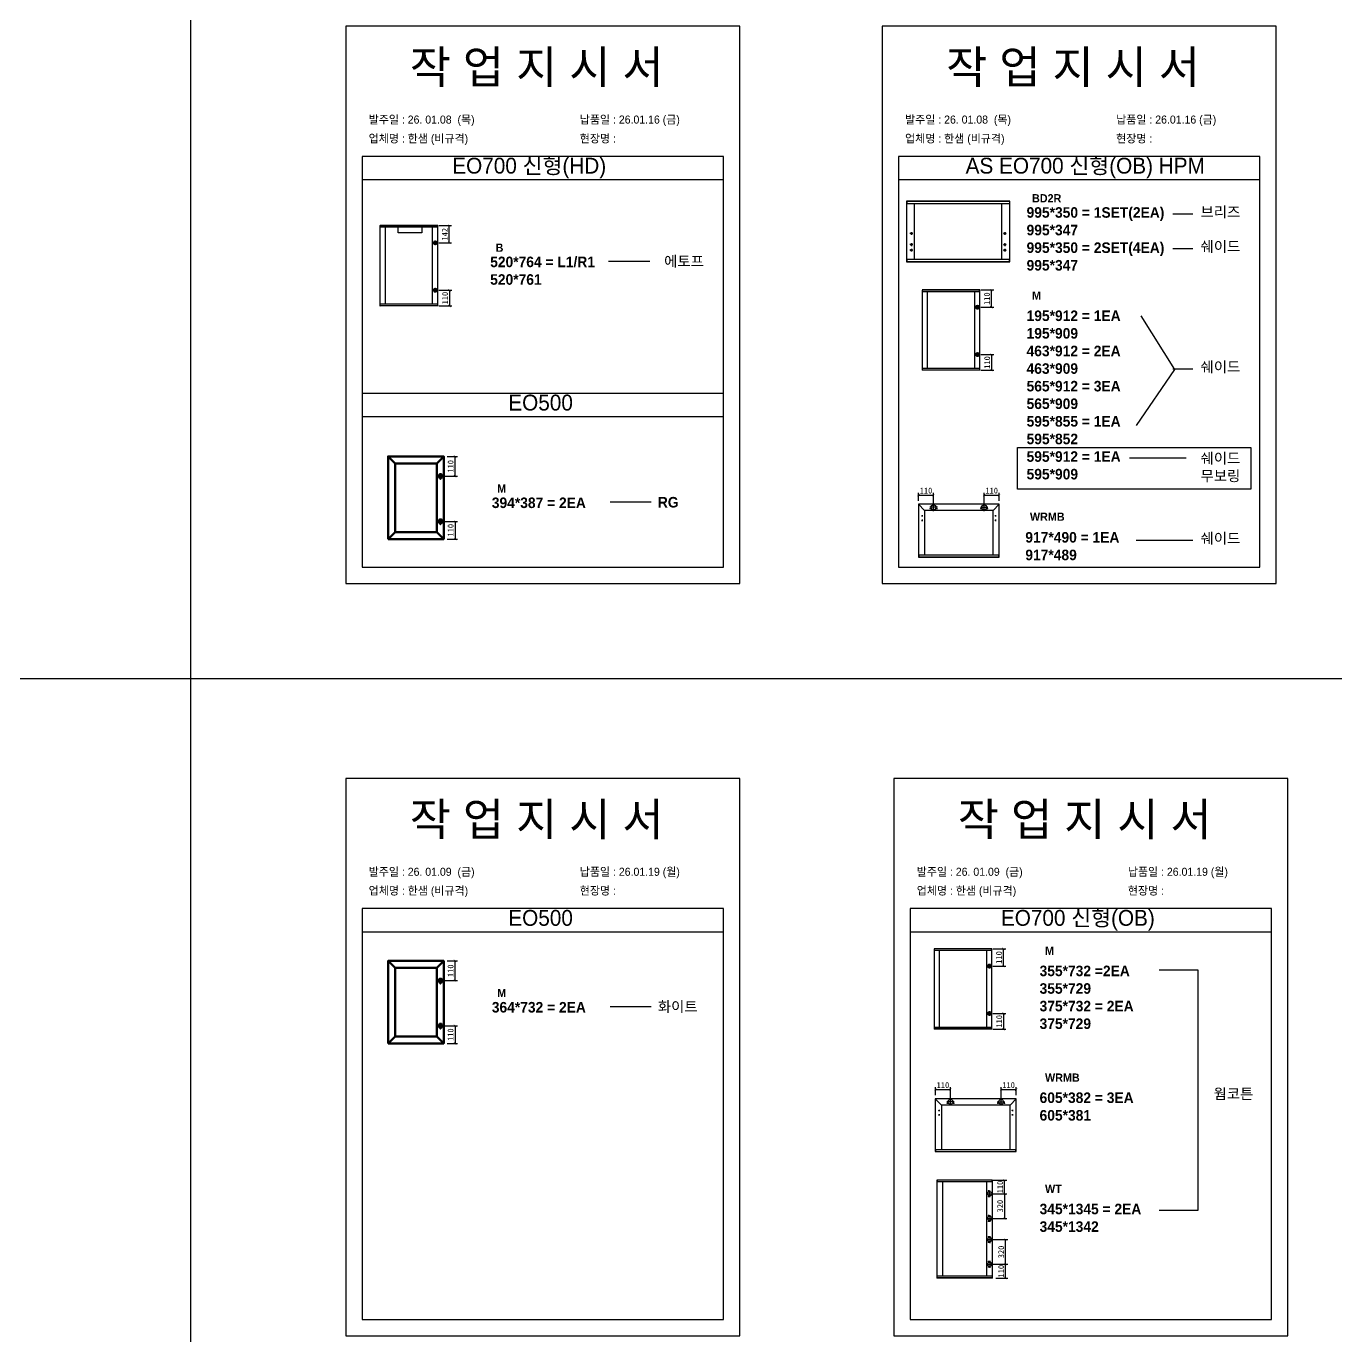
# Model space of a CAD drawing. Header units: millimetres. Extents: x -44117 to 256353, y -2095463 to 65325.
# Drawn here: x 109599 to 115182, y -620451 to -614869 of the extents above; entities that cross this region are included whole.
import ezdxf

# ---------------------------------------------------------------- set-up
doc = ezdxf.new("R2010")
doc.units = ezdxf.units.MM
doc.header["$LTSCALE"] = 10
doc.layers.add('Layer1', color=7, linetype='Continuous', lineweight=70)
doc.styles.add('MtX_Gulim', font='')
doc.styles.get('MtX_Gulim').set_extended_font_data('Gulim', bold=True)
doc.dimstyles.new('ISO-25', dxfattribs={"dimtxt": 2.5, "dimasz": 2.5, "dimexe": 1, "dimexo": 1, "dimtad": 1, "dimtxsty": 'Standard', "dimblk": 'ARCHTICK', "dimcen": 2.5, "dimadec": 0, "dimazin": 0, "dimtfac": 1, "dimtmove": 0, "dimatfit": 3, "dimfxl": 0, "dimarcsym": 0})

# ---------------------------------------------------------------- blocks, each defined once
blk = doc.blocks.new('_ArchTick')
at = {"color": 0, "linetype": 'ByBlock', "const_width": 0.15}
blk.add_lwpolyline([(-0.5, -0.5), (0.5, 0.5)], dxfattribs=at)
blk = doc.blocks.new('*D4393')
at = {"color": 0, "lineweight": -2}
for p, q in [((111357.8, -615718.8), (111412.4, -615718.8)), ((111402.4, -615792.4), (111402.4, -615718.8)), ((111357.8, -615792.4), (111412.4, -615792.4))]:
    blk.add_line(p, q, dxfattribs=at)
at = {"layer": 'Defpoints', "color": 0}
for p in [(111342.8, -615718.8), (111402.4, -615718.8), (111342.8, -615792.4)]:
    blk.add_point(p, dxfattribs=at)
at = {"color": 0, "lineweight": -2, "xscale": 10, "yscale": 10, "zscale": 10}
for p, rotation in [((111402.4, -615718.8), 90), ((111402.4, -615792.4), 270)]:
    blk.add_blockref('_ArchTick', p, dxfattribs=dict(at, rotation=rotation))
at = {"color": 0, "insert": (111383.6, -615755.6), "char_height": 25, "attachment_point": 5, "rotation": 90}
blk.add_mtext('142', dxfattribs=at)
blk = doc.blocks.new('*D4394')
at = {"color": 0, "lineweight": -2}
for p, q in [((111357.8, -615994.3), (111413.3, -615994.3)), ((111403.3, -615994.3), (111403.3, -616061.1)), ((111357.8, -616061.1), (111413.3, -616061.1))]:
    blk.add_line(p, q, dxfattribs=at)
at = {"layer": 'Defpoints', "color": 0}
for p in [(111342.8, -615994.3), (111342.8, -616061.1), (111403.3, -616061.1)]:
    blk.add_point(p, dxfattribs=at)
at = {"color": 0, "lineweight": -2, "xscale": 10, "yscale": 10, "zscale": 10}
for p, rotation in [((111403.3, -615994.3), 90), ((111403.3, -616061.1), 270)]:
    blk.add_blockref('_ArchTick', p, dxfattribs=dict(at, rotation=rotation))
at = {"color": 0, "insert": (111384.6, -616027.7), "char_height": 25, "attachment_point": 5, "rotation": 90}
blk.add_mtext('110', dxfattribs=at)
blk = doc.blocks.new('*D4395')
at = {"color": 0, "lineweight": -2}
for p, q in [((111394.1, -616702.7), (111436.9, -616702.7)), ((111426.9, -616786.9), (111426.9, -616702.7)), ((111380.1, -616786.9), (111436.9, -616786.9))]:
    blk.add_line(p, q, dxfattribs=at)
at = {"layer": 'Defpoints', "color": 0}
for p in [(111379.1, -616702.7), (111426.9, -616702.7), (111365.1, -616786.9)]:
    blk.add_point(p, dxfattribs=at)
at = {"color": 0, "lineweight": -2, "xscale": 10, "yscale": 10, "zscale": 10}
for p, rotation in [((111426.9, -616702.7), 90), ((111426.9, -616786.9), 270)]:
    blk.add_blockref('_ArchTick', p, dxfattribs=dict(at, rotation=rotation))
at = {"color": 0, "insert": (111408.1, -616744.8), "char_height": 25, "attachment_point": 5, "rotation": 90}
blk.add_mtext('110', dxfattribs=at)
blk = doc.blocks.new('*D4396')
at = {"color": 0, "lineweight": -2}
for p, q in [((111380.1, -616979.4), (111436.9, -616979.4)), ((111426.9, -616979.4), (111426.9, -617054.7)), ((111394.1, -617054.7), (111436.9, -617054.7))]:
    blk.add_line(p, q, dxfattribs=at)
at = {"layer": 'Defpoints', "color": 0}
for p in [(111365.1, -616979.4), (111379.1, -617054.7), (111426.9, -617054.7)]:
    blk.add_point(p, dxfattribs=at)
at = {"color": 0, "lineweight": -2, "xscale": 10, "yscale": 10, "zscale": 10}
for p, rotation in [((111426.9, -616979.4), 90), ((111426.9, -617054.7), 270)]:
    blk.add_blockref('_ArchTick', p, dxfattribs=dict(at, rotation=rotation))
at = {"color": 0, "insert": (111408.1, -617017.1), "char_height": 25, "attachment_point": 5, "rotation": 90}
blk.add_mtext('110', dxfattribs=at)
blk = doc.blocks.new('*D4397')
at = {"color": 0, "lineweight": -2}
for p, q in [((113668.9, -615993.2), (113723.5, -615993.2)), ((113713.5, -616066.9), (113713.5, -615993.2)), ((113668.9, -616066.9), (113723.5, -616066.9))]:
    blk.add_line(p, q, dxfattribs=at)
at = {"layer": 'Defpoints', "color": 0}
for p in [(113653.9, -615993.2), (113713.5, -615993.2), (113653.9, -616066.9)]:
    blk.add_point(p, dxfattribs=at)
at = {"color": 0, "lineweight": -2, "xscale": 10, "yscale": 10, "zscale": 10}
for p, rotation in [((113713.5, -615993.2), 90), ((113713.5, -616066.9), 270)]:
    blk.add_blockref('_ArchTick', p, dxfattribs=dict(at, rotation=rotation))
at = {"color": 0, "insert": (113694.8, -616030.1), "char_height": 25, "attachment_point": 5, "rotation": 90}
blk.add_mtext('110', dxfattribs=at)
blk = doc.blocks.new('*D4398')
at = {"color": 0, "lineweight": -2}
for p, q in [((113668.9, -616268.7), (113724.5, -616268.7)), ((113714.5, -616268.7), (113714.5, -616335.6)), ((113668.9, -616335.6), (113724.5, -616335.6))]:
    blk.add_line(p, q, dxfattribs=at)
at = {"layer": 'Defpoints', "color": 0}
for p in [(113653.9, -616268.7), (113653.9, -616335.6), (113714.5, -616335.6)]:
    blk.add_point(p, dxfattribs=at)
at = {"color": 0, "lineweight": -2, "xscale": 10, "yscale": 10, "zscale": 10}
for p, rotation in [((113714.5, -616268.7), 90), ((113714.5, -616335.6), 270)]:
    blk.add_blockref('_ArchTick', p, dxfattribs=dict(at, rotation=rotation))
at = {"color": 0, "insert": (113695.7, -616302.2), "char_height": 25, "attachment_point": 5, "rotation": 90}
blk.add_mtext('110', dxfattribs=at)
blk = doc.blocks.new('*D4399')
at = {"color": 0, "lineweight": -2}
for p, q in [((113402.5, -616891.8), (113402.5, -616857.2)), ((113402.5, -616867.2), (113467.1, -616867.2)), ((113467.1, -616904.5), (113467.1, -616857.2))]:
    blk.add_line(p, q, dxfattribs=at)
at = {"layer": 'Defpoints', "color": 0}
for p in [(113467.1, -616867.2), (113402.5, -616906.8), (113467.1, -616919.5)]:
    blk.add_point(p, dxfattribs=at)
at = {"color": 0, "lineweight": -2, "xscale": 10, "yscale": 10, "zscale": 10, "rotation": 180}
blk.add_blockref('_ArchTick', (113402.5, -616867.2), dxfattribs=at)
at = {"color": 0, "lineweight": -2, "xscale": 10, "yscale": 10, "zscale": 10}
blk.add_blockref('_ArchTick', (113467.1, -616867.2), dxfattribs=at)
at = {"color": 0, "insert": (113434.8, -616848.4), "char_height": 25, "attachment_point": 5}
blk.add_mtext('110', dxfattribs=at)
blk = doc.blocks.new('*D4400')
at = {"color": 0, "lineweight": -2}
for p, q in [((113682.6, -616904.5), (113682.6, -616857.2)), ((113682.6, -616867.2), (113747.1, -616867.2)), ((113747.1, -616891.8), (113747.1, -616857.2))]:
    blk.add_line(p, q, dxfattribs=at)
at = {"layer": 'Defpoints', "color": 0}
for p in [(113747.1, -616867.2), (113682.6, -616919.5), (113747.1, -616906.8)]:
    blk.add_point(p, dxfattribs=at)
at = {"color": 0, "lineweight": -2, "xscale": 10, "yscale": 10, "zscale": 10, "rotation": 180}
blk.add_blockref('_ArchTick', (113682.6, -616867.2), dxfattribs=at)
at = {"color": 0, "lineweight": -2, "xscale": 10, "yscale": 10, "zscale": 10}
blk.add_blockref('_ArchTick', (113747.1, -616867.2), dxfattribs=at)
at = {"color": 0, "insert": (113714.9, -616848.4), "char_height": 25, "attachment_point": 5}
blk.add_mtext('110', dxfattribs=at)
blk = doc.blocks.new('*D4403')
at = {"color": 0, "lineweight": -2}
for p, q in [((111394.1, -618853), (111436.9, -618853)), ((111426.9, -618937.1), (111426.9, -618853)), ((111380.1, -618937.1), (111436.9, -618937.1))]:
    blk.add_line(p, q, dxfattribs=at)
at = {"layer": 'Defpoints', "color": 0}
for p in [(111379.1, -618853), (111426.9, -618853), (111365.1, -618937.1)]:
    blk.add_point(p, dxfattribs=at)
at = {"color": 0, "lineweight": -2, "xscale": 10, "yscale": 10, "zscale": 10}
for p, rotation in [((111426.9, -618853), 90), ((111426.9, -618937.1), 270)]:
    blk.add_blockref('_ArchTick', p, dxfattribs=dict(at, rotation=rotation))
at = {"color": 0, "insert": (111408.1, -618895.1), "char_height": 25, "attachment_point": 5, "rotation": 90}
blk.add_mtext('110', dxfattribs=at)
blk = doc.blocks.new('*D4404')
at = {"color": 0, "lineweight": -2}
for p, q in [((111380.1, -619129.7), (111436.9, -619129.7)), ((111426.9, -619129.7), (111426.9, -619205)), ((111394.1, -619205), (111436.9, -619205))]:
    blk.add_line(p, q, dxfattribs=at)
at = {"layer": 'Defpoints', "color": 0}
for p in [(111365.1, -619129.7), (111379.1, -619205), (111426.9, -619205)]:
    blk.add_point(p, dxfattribs=at)
at = {"color": 0, "lineweight": -2, "xscale": 10, "yscale": 10, "zscale": 10}
for p, rotation in [((111426.9, -619129.7), 90), ((111426.9, -619205), 270)]:
    blk.add_blockref('_ArchTick', p, dxfattribs=dict(at, rotation=rotation))
at = {"color": 0, "insert": (111408.1, -619167.4), "char_height": 25, "attachment_point": 5, "rotation": 90}
blk.add_mtext('110', dxfattribs=at)
blk = doc.blocks.new('*D4405')
at = {"color": 0, "lineweight": -2}
for p, q in [((113720.1, -618801.6), (113774.7, -618801.6)), ((113764.7, -618875.2), (113764.7, -618801.6)), ((113720.1, -618875.2), (113774.7, -618875.2))]:
    blk.add_line(p, q, dxfattribs=at)
at = {"layer": 'Defpoints', "color": 0}
for p in [(113705.1, -618801.6), (113764.7, -618801.6), (113705.1, -618875.2)]:
    blk.add_point(p, dxfattribs=at)
at = {"color": 0, "lineweight": -2, "xscale": 10, "yscale": 10, "zscale": 10}
for p, rotation in [((113764.7, -618801.6), 90), ((113764.7, -618875.2), 270)]:
    blk.add_blockref('_ArchTick', p, dxfattribs=dict(at, rotation=rotation))
at = {"color": 0, "insert": (113746, -618838.4), "char_height": 25, "attachment_point": 5, "rotation": 90}
blk.add_mtext('110', dxfattribs=at)
blk = doc.blocks.new('*D4406')
at = {"color": 0, "lineweight": -2}
for p, q in [((113720.1, -619077.1), (113775.7, -619077.1)), ((113765.7, -619077.1), (113765.7, -619143.9)), ((113720.1, -619143.9), (113775.7, -619143.9))]:
    blk.add_line(p, q, dxfattribs=at)
at = {"layer": 'Defpoints', "color": 0}
for p in [(113705.1, -619077.1), (113705.1, -619143.9), (113765.7, -619143.9)]:
    blk.add_point(p, dxfattribs=at)
at = {"color": 0, "lineweight": -2, "xscale": 10, "yscale": 10, "zscale": 10}
for p, rotation in [((113765.7, -619077.1), 90), ((113765.7, -619143.9), 270)]:
    blk.add_blockref('_ArchTick', p, dxfattribs=dict(at, rotation=rotation))
at = {"color": 0, "insert": (113746.9, -619110.5), "char_height": 25, "attachment_point": 5, "rotation": 90}
blk.add_mtext('110', dxfattribs=at)
blk = doc.blocks.new('*D4407')
at = {"color": 0, "lineweight": -2}
for p, q in [((113474.8, -619426), (113474.8, -619391.5)), ((113474.8, -619401.5), (113539.3, -619401.5)), ((113539.3, -619438.8), (113539.3, -619391.5))]:
    blk.add_line(p, q, dxfattribs=at)
at = {"layer": 'Defpoints', "color": 0}
for p in [(113474.8, -619441), (113539.3, -619401.5), (113539.3, -619453.8)]:
    blk.add_point(p, dxfattribs=at)
at = {"color": 0, "lineweight": -2, "xscale": 10, "yscale": 10, "zscale": 10, "rotation": 180}
blk.add_blockref('_ArchTick', (113474.8, -619401.5), dxfattribs=at)
at = {"color": 0, "lineweight": -2, "xscale": 10, "yscale": 10, "zscale": 10}
blk.add_blockref('_ArchTick', (113539.3, -619401.5), dxfattribs=at)
at = {"color": 0, "insert": (113507, -619382.7), "char_height": 25, "attachment_point": 5}
blk.add_mtext('110', dxfattribs=at)
blk = doc.blocks.new('*D4408')
at = {"color": 0, "lineweight": -2}
for p, q in [((113754.8, -619438.8), (113754.8, -619391.5)), ((113754.8, -619401.5), (113819.3, -619401.5)), ((113819.3, -619426), (113819.3, -619391.5))]:
    blk.add_line(p, q, dxfattribs=at)
at = {"layer": 'Defpoints', "color": 0}
for p in [(113819.3, -619401.5), (113819.3, -619441), (113754.8, -619453.8)]:
    blk.add_point(p, dxfattribs=at)
at = {"color": 0, "lineweight": -2, "xscale": 10, "yscale": 10, "zscale": 10, "rotation": 180}
blk.add_blockref('_ArchTick', (113754.8, -619401.5), dxfattribs=at)
at = {"color": 0, "lineweight": -2, "xscale": 10, "yscale": 10, "zscale": 10}
blk.add_blockref('_ArchTick', (113819.3, -619401.5), dxfattribs=at)
at = {"color": 0, "insert": (113787.1, -619382.7), "char_height": 25, "attachment_point": 5}
blk.add_mtext('110', dxfattribs=at)
blk = doc.blocks.new('*D4409')
at = {"color": 0, "lineweight": -2}
for p, q in [((113721.6, -619787.8), (113779.5, -619787.8)), ((113769.5, -619845.7), (113769.5, -619787.8)), ((113721.6, -619845.7), (113779.5, -619845.7))]:
    blk.add_line(p, q, dxfattribs=at)
at = {"layer": 'Defpoints', "color": 0}
for p in [(113706.6, -619787.8), (113769.5, -619787.8), (113706.6, -619845.7)]:
    blk.add_point(p, dxfattribs=at)
at = {"color": 0, "lineweight": -2, "xscale": 10, "yscale": 10, "zscale": 10}
for p, rotation in [((113769.5, -619787.8), 90), ((113769.5, -619845.7), 270)]:
    blk.add_blockref('_ArchTick', p, dxfattribs=dict(at, rotation=rotation))
at = {"color": 0, "insert": (113750.8, -619816.7), "char_height": 25, "attachment_point": 5, "rotation": 90}
blk.add_mtext('110', dxfattribs=at)
blk = doc.blocks.new('*D4410')
at = {"color": 0, "lineweight": -2}
for p, q in [((113721.6, -620146.2), (113784.1, -620146.2)), ((113774.1, -620204.7), (113774.1, -620146.2)), ((113733.2, -620204.7), (113784.1, -620204.7))]:
    blk.add_line(p, q, dxfattribs=at)
at = {"layer": 'Defpoints', "color": 0}
for p in [(113706.6, -620146.2), (113774.1, -620146.2), (113718.2, -620204.7)]:
    blk.add_point(p, dxfattribs=at)
at = {"color": 0, "lineweight": -2, "xscale": 10, "yscale": 10, "zscale": 10}
for p, rotation in [((113774.1, -620146.2), 90), ((113774.1, -620204.7), 270)]:
    blk.add_blockref('_ArchTick', p, dxfattribs=dict(at, rotation=rotation))
at = {"color": 0, "insert": (113755.3, -620175.5), "char_height": 25, "attachment_point": 5, "rotation": 90}
blk.add_mtext('110', dxfattribs=at)
blk = doc.blocks.new('*D4411')
at = {"color": 0, "lineweight": -2}
for p, q in [((113721.6, -620041.1), (113784.1, -620041.1)), ((113774.1, -620146.2), (113774.1, -620041.1)), ((113721.6, -620146.2), (113784.1, -620146.2))]:
    blk.add_line(p, q, dxfattribs=at)
at = {"layer": 'Defpoints', "color": 0}
for p in [(113706.6, -620041.1), (113774.1, -620041.1), (113706.6, -620146.2)]:
    blk.add_point(p, dxfattribs=at)
at = {"color": 0, "lineweight": -2, "xscale": 10, "yscale": 10, "zscale": 10}
for p, rotation in [((113774.1, -620041.1), 90), ((113774.1, -620146.2), 270)]:
    blk.add_blockref('_ArchTick', p, dxfattribs=dict(at, rotation=rotation))
at = {"color": 0, "insert": (113755.3, -620093.6), "char_height": 25, "attachment_point": 5, "rotation": 90}
blk.add_mtext('320', dxfattribs=at)
blk = doc.blocks.new('*D4412')
at = {"color": 0, "lineweight": -2}
for p, q in [((113721.6, -619845.7), (113779.5, -619845.7)), ((113769.5, -619845.7), (113769.5, -619950.8)), ((113721.6, -619950.8), (113779.5, -619950.8))]:
    blk.add_line(p, q, dxfattribs=at)
at = {"layer": 'Defpoints', "color": 0}
for p in [(113706.6, -619845.7), (113706.6, -619950.8), (113769.5, -619950.8)]:
    blk.add_point(p, dxfattribs=at)
at = {"color": 0, "lineweight": -2, "xscale": 10, "yscale": 10, "zscale": 10}
for p, rotation in [((113769.5, -619845.7), 90), ((113769.5, -619950.8), 270)]:
    blk.add_blockref('_ArchTick', p, dxfattribs=dict(at, rotation=rotation))
at = {"color": 0, "insert": (113750.8, -619898.3), "char_height": 25, "attachment_point": 5, "rotation": 90}
blk.add_mtext('320', dxfattribs=at)

msp = doc.modelspace()

# ---------------------------------------------------------------- linework, layer by layer
for p, q in [((112571.27536, -615423.95912), (111031.27536, -615423.95912)), ((114858.03599, -615423.95912), (113318.03599, -615423.95912)), ((112571.27536, -615523.95912), (111031.27536, -615523.95912)), ((114858.03599, -615523.95912), (113318.03599, -615523.95912)), ((113351.37555, -615614.87309), (113351.37555, -615873.31516)), ((113791.98595, -615615.53956), (113351.37555, -615615.53956)), ((113791.98595, -615625.61066), (113351.37555, -615625.61066)), ((113791.61569, -615614.50283), (113351.74581, -615614.50283)), ((113353.22685, -615614.50283), (113353.22685, -615625.61066)), ((113384.69902, -615625.61066), (113384.69902, -615862.57759)), ((113758.66247, -615862.57759), (113758.66247, -615625.61066)), ((113790.13464, -615614.50283), (113790.13464, -615625.61066)), ((113791.98595, -615873.31516), (113791.98595, -615614.87309)), ((114571.99289, -615670.02623), (114487.22703, -615670.02623)), ((111106.9009, -615719.01209), (111106.9009, -616060.89898)), ((111353.40154, -615719.45482), (111106.9009, -615719.45482)), ((111353.40154, -615726.14498), (111106.9009, -615726.14498)), ((111353.15558, -615718.76613), (111107.14686, -615718.76613)), ((111128.7915, -615725.65306), (111128.7915, -616053.76609)), ((111331.26498, -616053.76609), (111331.26498, -615726.14498)), ((111352.17173, -615726.14498), (111352.17173, -615718.76613)), ((111353.40154, -616060.89898), (111353.40154, -615719.01209)), ((113378.58972, -615752.23986), (113366.37111, -615752.23986)), ((113372.48041, -615746.13056), (113372.48041, -615758.34916)), ((113764.77178, -615752.23986), (113776.99038, -615752.23986)), ((113770.88108, -615746.13056), (113770.88108, -615758.34916)), ((113378.58972, -615799.63325), (113366.37111, -615799.63325)), ((113372.48041, -615793.52394), (113372.48041, -615805.74255)), ((113764.77178, -615799.63325), (113776.99038, -615799.63325)), ((113770.88108, -615793.52394), (113770.88108, -615805.74255)), ((112256.98351, -615871.086), (112081.80592, -615871.086)), ((113791.98595, -615862.57759), (113351.37555, -615862.57759)), ((113353.22685, -615862.57759), (113353.22685, -615873.68542)), ((113378.58972, -615823.32995), (113366.37111, -615823.32995)), ((113372.48041, -615817.22064), (113372.48041, -615829.43925)), ((113764.77178, -615823.32995), (113776.99038, -615823.32995)), ((113770.88108, -615817.22064), (113770.88108, -615829.43925)), ((113790.13464, -615873.68542), (113790.13464, -615862.57759)), ((114571.99289, -615817.44511), (114487.22703, -615817.44511)), ((113791.98595, -615872.64869), (113351.37555, -615872.64869)), ((113351.74581, -615873.68542), (113791.61569, -615873.68542)), ((113418.04667, -615993.49474), (113418.04667, -616335.38163)), ((113664.54732, -615993.93747), (113418.04667, -615993.93747)), ((113664.54732, -616000.62763), (113418.04667, -616000.62763)), ((113664.30135, -615993.24878), (113418.29264, -615993.24878)), ((113439.93727, -616000.13571), (113439.93727, -616328.24874)), ((113642.41075, -616328.24874), (113642.41075, -616000.62763)), ((113663.31751, -616000.62763), (113663.31751, -615993.24878)), ((113664.54732, -616335.38163), (113664.54732, -615993.49474)), ((111353.40154, -616053.76609), (111106.9009, -616053.76609)), ((111353.40154, -616060.45625), (111106.9009, -616060.45625)), ((111353.15558, -616061.14495), (111107.14686, -616061.14495)), ((111108.13071, -616061.14495), (111108.13071, -616053.76609)), ((111352.17173, -616053.76609), (111352.17173, -616061.14495)), ((114350.96686, -616102.78277), (114494.45458, -616332.75623)), ((113664.54732, -616328.24874), (113418.04667, -616328.24874)), ((113664.54732, -616334.93891), (113418.04667, -616334.93891)), ((113664.30135, -616335.6276), (113418.29264, -616335.6276)), ((113419.27648, -616335.6276), (113419.27648, -616328.24874)), ((113663.31751, -616328.24874), (113663.31751, -616335.6276)), ((114494.45458, -616332.75623), (114331.31101, -616570.34634)), ((114571.99289, -616330.46285), (114487.22703, -616330.46285)), ((112571.27536, -616433.82179), (111031.27536, -616433.82179)), ((112571.27536, -616533.82179), (111031.27536, -616533.82179)), ((114301.82723, -616708.183), (114543.59421, -616708.183)), ((112263.88224, -616897.86306), (112088.70464, -616897.86306)), ((113402.24771, -616906.76865), (113402.24771, -617131.10898)), ((113428.58846, -616933.1094), (113402.33439, -616906.55937)), ((113747.13354, -616906.47269), (113402.54367, -616906.47269)), ((113428.58846, -616933.1094), (113428.58846, -617123.11796)), ((113721.08875, -616933.1094), (113428.58846, -616933.1094)), ((113483.20714, -616919.49508), (113450.92031, -616919.49508)), ((113456.11307, -616925.41435), (113451.37765, -616925.41435)), ((113453.74536, -616923.04664), (113453.74536, -616927.78206)), ((113467.06372, -616935.6385), (113467.06372, -616903.35166)), ((113482.74978, -616925.41435), (113478.01437, -616925.41435)), ((113480.38208, -616923.04664), (113480.38208, -616927.78206)), ((113666.47008, -616919.49508), (113698.75692, -616919.49508)), ((113671.66286, -616925.41435), (113666.92744, -616925.41435)), ((113669.29515, -616923.04664), (113669.29515, -616927.78206)), ((113682.61351, -616935.6385), (113682.61351, -616903.35166)), ((113698.29957, -616925.41435), (113693.56416, -616925.41435)), ((113695.93186, -616923.04664), (113695.93186, -616927.78206)), ((113721.08875, -616933.1094), (113747.34282, -616906.55937)), ((113721.08875, -617122.52603), (113721.08875, -616933.1094)), ((113747.42951, -617131.10898), (113747.42951, -616906.76865)), ((113415.56607, -616956.19455), (113421.48534, -616956.19455)), ((113415.56607, -616975.13622), (113421.48534, -616975.13622)), ((113418.5257, -616953.23492), (113418.5257, -616959.15419)), ((113418.5257, -616972.17658), (113418.5257, -616978.09585)), ((113734.11115, -616956.19455), (113728.19188, -616956.19455)), ((113734.11115, -616975.13622), (113728.19188, -616975.13622)), ((113731.15152, -616953.23492), (113731.15152, -616959.15419)), ((113731.15152, -616972.17658), (113731.15152, -616978.09585)), ((114571.99289, -617061.66053), (114331.31101, -617061.66053)), ((113402.24771, -617122.52603), (113747.42951, -617122.52603)), ((113402.24771, -617130.57624), (113747.13354, -617130.57624)), ((113402.54367, -617131.40494), (113747.13354, -617131.40494)), ((113403.72752, -617122.52603), (113403.72752, -617131.40494)), ((113745.94969, -617131.40494), (113745.94969, -617122.52603)), ((112571.27536, -618630.22275), (111031.27536, -618630.22275)), ((114907.80598, -618630.22275), (113367.80598, -618630.22275)), ((112571.27536, -618730.22275), (111031.27536, -618730.22275)), ((114907.80598, -618730.22275), (113367.80598, -618730.22275)), ((113469.22687, -618801.80742), (113469.22687, -619143.69431)), ((113715.72751, -618802.25016), (113469.22687, -618802.25016)), ((113715.72751, -618808.94032), (113469.22687, -618808.94032)), ((113715.48155, -618801.56146), (113469.47283, -618801.56146)), ((113491.11747, -618808.44839), (113491.11747, -619136.56143)), ((113693.59095, -619136.56143), (113693.59095, -618808.94032)), ((113714.4977, -618808.94032), (113714.4977, -618801.56146)), ((113715.72751, -619143.69431), (113715.72751, -618801.80742)), ((112263.88224, -619048.1456), (112088.70464, -619048.1456)), ((113715.72751, -619136.56143), (113469.22687, -619136.56143)), ((113715.72751, -619143.25159), (113469.22687, -619143.25159)), ((113715.48155, -619143.94028), (113469.47283, -619143.94028)), ((113470.45668, -619143.94028), (113470.45668, -619136.56143)), ((113714.4977, -619136.56143), (113714.4977, -619143.94028)), ((113474.46124, -619441.04457), (113474.46124, -619665.3849)), ((113500.80199, -619467.38532), (113474.54792, -619440.8353)), ((113819.34707, -619440.74861), (113474.7572, -619440.74861)), ((113539.27725, -619469.91442), (113539.27725, -619437.62759)), ((113754.82704, -619469.91442), (113754.82704, -619437.62759)), ((113793.30228, -619467.38532), (113819.55635, -619440.8353)), ((113819.64304, -619665.3849), (113819.64304, -619441.04457)), ((113487.7796, -619490.47048), (113493.69887, -619490.47048)), ((113490.73923, -619487.51084), (113490.73923, -619493.43011)), ((113500.80199, -619467.38532), (113500.80199, -619657.39389)), ((113793.30228, -619467.38532), (113500.80199, -619467.38532)), ((113555.42067, -619453.771), (113523.13384, -619453.771)), ((113528.3266, -619459.69027), (113523.59118, -619459.69027)), ((113525.95889, -619457.32256), (113525.95889, -619462.05798)), ((113554.96331, -619459.69027), (113550.2279, -619459.69027)), ((113552.59561, -619457.32256), (113552.59561, -619462.05798)), ((113738.68361, -619453.771), (113770.97045, -619453.771)), ((113743.87639, -619459.69027), (113739.14097, -619459.69027)), ((113741.50868, -619457.32256), (113741.50868, -619462.05798)), ((113770.5131, -619459.69027), (113765.77769, -619459.69027)), ((113768.14539, -619457.32256), (113768.14539, -619462.05798)), ((113793.30228, -619656.80196), (113793.30228, -619467.38532)), ((113806.32468, -619490.47048), (113800.40541, -619490.47048)), ((113803.36505, -619487.51084), (113803.36505, -619493.43011)), ((113487.7796, -619509.41214), (113493.69887, -619509.41214)), ((113490.73923, -619506.4525), (113490.73923, -619512.37177)), ((113806.32468, -619509.41214), (113800.40541, -619509.41214)), ((113803.36505, -619506.4525), (113803.36505, -619512.37177)), ((113474.46124, -619656.80196), (113819.64304, -619656.80196)), ((113474.46124, -619664.85217), (113819.34707, -619664.85217)), ((113474.7572, -619665.68086), (113819.34707, -619665.68086)), ((113475.94105, -619656.80196), (113475.94105, -619665.68086)), ((113818.16322, -619665.68086), (113818.16322, -619656.80196)), ((113481.30307, -619787.34264), (113481.30307, -620204.5505)), ((113718.29663, -619787.82195), (113481.30307, -619787.82195)), ((113718.29663, -619795.0649), (113481.30307, -619795.0649)), ((113718.03035, -619787.07635), (113481.56935, -619787.07635)), ((113482.63449, -619787.07635), (113482.63449, -619795.0649)), ((113505.00242, -619794.53233), (113505.00242, -620196.82825)), ((113694.33099, -620196.82825), (113694.33099, -619795.0649)), ((113703.91725, -619833.67621), (113699.65669, -619833.67621)), ((113701.78697, -619831.54593), (113701.78697, -619835.80649)), ((113706.5801, -619860.18362), (113706.5801, -619831.13445)), ((113716.96521, -619795.0649), (113716.96521, -619787.07635)), ((113718.29663, -620204.5505), (113718.29663, -619787.34264)), ((113692.05551, -619845.65903), (113721.10469, -619845.65903)), ((113703.91725, -619857.64185), (113699.65669, -619857.64185)), ((113701.78697, -619855.51157), (113701.78697, -619859.77213)), ((113703.91725, -619938.85875), (113699.65669, -619938.85875)), ((113701.78697, -619936.72847), (113701.78697, -619940.98903)), ((113706.5801, -619936.31698), (113706.5801, -619965.36616)), ((113692.05551, -619950.84158), (113721.10469, -619950.84158)), ((113703.91725, -619962.82439), (113699.65669, -619962.82439)), ((113701.78697, -619960.69411), (113701.78697, -619964.95467)), ((113692.05551, -620041.05157), (113721.10469, -620041.05157)), ((113703.91725, -620029.06874), (113699.65669, -620029.06874)), ((113703.91725, -620053.03439), (113699.65669, -620053.03439)), ((113701.78697, -620026.93846), (113701.78697, -620031.19902)), ((113701.78697, -620050.90411), (113701.78697, -620055.16466)), ((113706.5801, -620026.52698), (113706.5801, -620055.57616)), ((113692.05551, -620146.2341), (113721.10469, -620146.2341)), ((113703.91725, -620134.25127), (113699.65669, -620134.25127)), ((113703.91725, -620158.21691), (113699.65669, -620158.21691)), ((113701.78697, -620132.12099), (113701.78697, -620136.38155)), ((113701.78697, -620156.08663), (113701.78697, -620160.34719)), ((113706.5801, -620131.70951), (113706.5801, -620160.75869)), ((113718.29663, -620196.82825), (113481.30307, -620196.82825)), ((113718.29663, -620204.07119), (113481.30307, -620204.07119)), ((113718.03035, -620204.81679), (113481.56935, -620204.81679)), ((113482.63449, -620204.81679), (113482.63449, -620196.82825)), ((113716.96521, -620196.82825), (113716.96521, -620204.81679))]:
    msp.add_line(p, q)
at = {"color": 1}
msp.add_line((104015.69829, -617649.41089), (196284.84516, -617649.41089), dxfattribs=at)
msp.add_line((104015.69829, -617649.41089), (196284.84516, -617649.41089), dxfattribs=at)
for p in [(110300.49669, 21924.9366), (110300.49669, 14161.07811), (110300.49669, 18584.38997), (110300.49669, 10820.53148), (110300.49669, 18627.87121), (110300.49669, 10864.01272), (110300.49669, 15287.32457), (110300.49669, 7523.46608), (110300.49669, 3746.75115), (110300.49669, 21924.9366), (110300.49669, 14161.07811), (110300.49669, 18584.38997), (110300.49669, 10820.53148), (110300.49669, 18627.87121), (110300.49669, 10864.01272), (110300.49669, 15287.32457), (110300.49669, 7523.46608), (110300.49669, 3746.75115), (110300.49669, 21924.9366), (110300.49669, 14161.07811), (110300.49669, 18584.38997), (110300.49669, 10820.53148), (110300.49669, 18627.87121), (110300.49669, 10864.01272), (110300.49669, 15287.32457), (110300.49669, 7523.46608), (110300.49669, 3746.75115), (110300.49669, 21924.9366), (110300.49669, 14161.07811), (110300.49669, 18584.38997), (110300.49669, 10820.53148), (110300.49669, 18627.87121), (110300.49669, 10864.01272), (110300.49669, 15287.32457), (110300.49669, 7523.46608), (110300.49669, 3746.75115), (110300.49669, 21924.9366), (110300.49669, 14161.07811), (110300.49669, 18584.38997), (110300.49669, 10820.53148), (110300.49669, 18627.87121), (110300.49669, 10864.01272), (110300.49669, 15287.32457), (110300.49669, 7523.46608), (110300.49669, 3746.75115), (110300.49669, 21924.9366), (110300.49669, 14161.07811), (110300.49669, 18584.38997), (110300.49669, 10820.53148), (110300.49669, 18627.87121), (110300.49669, 10864.01272), (110300.49669, 15287.32457), (110300.49669, 7523.46608), (110300.49669, 3746.75115), (110300.49669, 21924.9366), (110300.49669, 14161.07811), (110300.49669, 18584.38997), (110300.49669, 10820.53148), (110300.49669, 18627.87121), (110300.49669, 10864.01272), (110300.49669, 15287.32457), (110300.49669, 7523.46608), (110300.49669, 3746.75115), (110300.49669, 21924.9366), (110300.49669, 14161.07811), (110300.49669, 18584.38997), (110300.49669, 10820.53148), (110300.49669, 18627.87121), (110300.49669, 10864.01272), (110300.49669, 15287.32457), (110300.49669, 7523.46608), (110300.49669, 3746.75115), (110300.49669, 21924.9366), (110300.49669, 14161.07811), (110300.49669, 18584.38997), (110300.49669, 10820.53148), (110300.49669, 18627.87121), (110300.49669, 10864.01272), (110300.49669, 15287.32457), (110300.49669, 7523.46608), (110300.49669, 3746.75115), (110300.49669, 21924.9366), (110300.49669, 14161.07811), (110300.49669, 18584.38997), (110300.49669, 10820.53148), (110300.49669, 18627.87121), (110300.49669, 10864.01272), (110300.49669, 15287.32457), (110300.49669, 7523.46608), (110300.49669, 3746.75115), (110300.49669, 12702.87182), (110300.49669, 4939.01333), (110300.49669, 9362.32519), (110300.49669, 1598.4667), (110300.49669, 9405.80642), (110300.49669, 1641.94794), (110300.49669, 6065.25979), (110300.49669, -1698.5987), (110300.49669, -5475.31363), (110300.49669, 12702.87182), (110300.49669, 4939.01333), (110300.49669, 9362.32519), (110300.49669, 1598.4667), (110300.49669, 9405.80642), (110300.49669, 1641.94794), (110300.49669, 6065.25979), (110300.49669, -1698.5987), (110300.49669, -5475.31363), (110300.49669, 12702.87182), (110300.49669, 4939.01333), (110300.49669, 9362.32519), (110300.49669, 1598.4667), (110300.49669, 9405.80642), (110300.49669, 1641.94794), (110300.49669, 6065.25979), (110300.49669, -1698.5987), (110300.49669, -5475.31363), (110300.49669, 12702.87182), (110300.49669, 4939.01333), (110300.49669, 9362.32519), (110300.49669, 1598.4667), (110300.49669, 9405.80642), (110300.49669, 1641.94794), (110300.49669, 6065.25979), (110300.49669, -1698.5987), (110300.49669, -5475.31363), (110300.49669, 12702.87182), (110300.49669, 4939.01333), (110300.49669, 9362.32519), (110300.49669, 1598.4667), (110300.49669, 9405.80642), (110300.49669, 1641.94794), (110300.49669, 6065.25979), (110300.49669, -1698.5987), (110300.49669, -5475.31363)]:
    msp.add_xline(p, (0, 1), dxfattribs=at)
for points in [[(110961.27536, -617244.78939), (112641.27536, -617244.78939), (112641.27536, -614868.78939), (110961.27536, -614868.78939)], [(113248.03599, -617244.78939), (114928.03599, -617244.78939), (114928.03599, -614868.78939), (113248.03599, -614868.78939)], [(111184.95949, -615717.549), (111285.4342, -615717.549), (111285.4342, -615749.64092), (111184.95949, -615749.64092)], [(113824.43573, -616664.69443), (114819.02183, -616664.69443), (114819.02183, -616841.59709), (113824.43573, -616841.59709)], [(110961.27536, -620451.05303), (112641.27536, -620451.05303), (112641.27536, -618075.05303), (110961.27536, -618075.05303)], [(113297.80598, -620451.05303), (114977.80598, -620451.05303), (114977.80598, -618075.05303), (113297.80598, -618075.05303)]]:
    msp.add_lwpolyline(points, close=True)
for points in [[(111031.27536, -615423.95912), (111031.27536, -617174.78939), (112571.27536, -617174.78939), (112571.27536, -615423.95912)], [(113318.03599, -615423.95912), (113318.03599, -617174.78939), (114858.03599, -617174.78939), (114858.03599, -615423.95912)], [(111031.27536, -618630.22275), (111031.27536, -620381.05303), (112571.27536, -620381.05303), (112571.27536, -618630.22275)], [(113367.80598, -618630.22275), (113367.80598, -620381.05303), (114907.80598, -620381.05303), (114907.80598, -618630.22275)], [(114428.50218, -618890.99746), (114593.00175, -618890.99746), (114593.00175, -619916.43337), (114428.50218, -619916.43337)]]:
    msp.add_lwpolyline(points)
for centre, radius in [((113372.48041, -615752.23986), 3.70261), ((113770.88108, -615752.23986), 3.70261), ((113372.48041, -615799.63325), 3.70261), ((113770.88108, -615799.63325), 3.70261), ((113372.48041, -615823.32995), 3.70261), ((113770.88108, -615823.32995), 3.70261), ((113453.74536, -616925.41435), 0.94708), ((113467.06372, -616919.49508), 10.35872), ((113480.38208, -616925.41435), 0.94708), ((113669.29515, -616925.41435), 0.94708), ((113682.61351, -616919.49508), 10.35872), ((113695.93186, -616925.41435), 0.94708), ((113418.5257, -616956.19455), 0.88789), ((113418.5257, -616975.13621), 0.88789), ((113731.15152, -616956.19455), 0.88789), ((113731.15152, -616975.13621), 0.88789), ((113539.27725, -619453.771), 10.35872), ((113754.82704, -619453.771), 10.35872), ((113490.73923, -619490.47048), 0.88789), ((113525.95889, -619459.69027), 0.94708), ((113552.59561, -619459.69027), 0.94708), ((113741.50868, -619459.69027), 0.94708), ((113768.14539, -619459.69027), 0.94708), ((113803.36505, -619490.47048), 0.88789), ((113490.73923, -619509.41214), 0.88789), ((113803.36505, -619509.41214), 0.88789), ((113706.5801, -619845.65903), 9.31997), ((113701.78697, -619833.67621), 0.85211), ((113701.78697, -619857.64185), 0.85211), ((113706.5801, -619950.84158), 9.31997), ((113701.78697, -619938.85875), 0.85211), ((113701.78697, -619962.82439), 0.85211), ((113706.5801, -620041.05157), 9.31997), ((113701.78697, -620029.06874), 0.85211), ((113701.78697, -620053.03439), 0.85211), ((113706.5801, -620146.2341), 9.31997), ((113701.78697, -620134.25127), 0.85211), ((113701.78697, -620158.21691), 0.85211)]:
    msp.add_circle(centre, radius)
for centre, radius, start, end in [((113351.74581, -615614.87309), 0.37026, 90, 180), ((113791.61569, -615614.87309), 0.37026, 0, 90), ((111353.15558, -615719.01209), 0.24596, 0, 90), ((113351.74581, -615873.31516), 0.37026, 180, 270), ((113791.61569, -615873.31516), 0.37026, 270, 0), ((113664.30135, -615993.49474), 0.24596, 0, 90), ((111107.14686, -616060.89898), 0.24596, 180, 270), ((111353.15558, -616060.89898), 0.24596, 270, 0), ((113418.29264, -616335.38164), 0.24596, 180, 270), ((113664.30135, -616335.38164), 0.24596, 270, 0), ((113402.54367, -616906.76865), 0.29596, 90, 180), ((113747.13354, -616906.76865), 0.29596, 0, 90), ((113402.54367, -617131.10898), 0.29596, 180, 270), ((113747.13354, -617131.10898), 0.29596, 270, 0), ((113715.48155, -618801.80742), 0.24596, 0, 90), ((113469.47283, -619143.69432), 0.24596, 180, 270), ((113715.48155, -619143.69432), 0.24596, 270, 0), ((113474.7572, -619441.04457), 0.29596, 90, 180), ((113819.34707, -619441.04457), 0.29596, 0, 90), ((113474.7572, -619665.3849), 0.29596, 180, 270), ((113819.34707, -619665.3849), 0.29596, 270, 0), ((113481.56935, -619787.34264), 0.26628, 90, 180), ((113718.03035, -619787.34264), 0.26628, 0, 90), ((113481.56935, -620204.55051), 0.26628, 180, 270), ((113718.03035, -620204.55051), 0.26628, 270, 0)]:
    msp.add_arc(centre, radius, start, end)
at = {"layer": 'Layer1'}
for p, q in [((111342.76356, -615783.31741), (111342.76356, -615801.44781)), ((111342.76356, -616003.32577), (111342.76356, -615985.19537)), ((113653.90933, -616057.80006), (113653.90933, -616075.93046)), ((113653.90933, -616277.80842), (113653.90933, -616259.67802)), ((111171.57317, -616732.36307), (111141.92283, -616702.71273)), ((111349.47522, -616732.36307), (111379.12556, -616702.71273)), ((111352.7329, -616786.85763), (111377.3819, -616786.85763)), ((111352.7329, -616979.42646), (111377.3819, -616979.42646)), ((111141.92283, -617054.74962), (111171.57317, -617025.09928)), ((111379.12556, -617054.74962), (111349.47522, -617025.09928)), ((111349.47522, -617025.09928), (111379.12556, -617054.74962)), ((111171.57317, -618882.64561), (111141.92283, -618852.99527)), ((111349.47522, -618882.64561), (111379.12556, -618852.99527)), ((113705.08953, -618866.11274), (113705.08953, -618884.24314)), ((111352.7329, -618937.14017), (111377.3819, -618937.14017)), ((113705.08953, -619086.1211), (113705.08953, -619067.9907)), ((111352.7329, -619129.70901), (111377.3819, -619129.70901)), ((111141.92283, -619205.03216), (111171.57317, -619175.38182)), ((111379.12556, -619205.03216), (111349.47522, -619175.38182)), ((111349.47522, -619175.38182), (111379.12556, -619205.03216))]:
    msp.add_line(p, q, dxfattribs=at)
for points in [[(111351.82876, -615792.38261), (111333.69836, -615792.38261)], [(111351.82876, -615994.26057), (111333.69836, -615994.26057)], [(113662.97453, -616066.86526), (113644.84413, -616066.86526)], [(113662.97453, -616268.74322), (113644.84413, -616268.74322)], [(111141.92283, -617054.74962), (111379.12556, -617054.74962), (111379.12556, -616702.71273), (111141.92283, -616702.71273)], [(111171.57317, -617025.09928), (111349.47522, -617025.09928), (111349.47522, -616732.36307), (111171.57317, -616732.36307)], [(111365.0574, -616774.53313), (111365.0574, -616799.18212)], [(111365.0574, -616967.10196), (111365.0574, -616991.75096)], [(111141.92283, -619205.03216), (111379.12556, -619205.03216), (111379.12556, -618852.99527), (111141.92283, -618852.99527)], [(111171.57317, -619175.38182), (111349.47522, -619175.38182), (111349.47522, -618882.64561), (111171.57317, -618882.64561)], [(113714.15473, -618875.17794), (113696.02433, -618875.17794)], [(111365.0574, -618924.81567), (111365.0574, -618949.46467)], [(113714.15473, -619077.0559), (113696.02433, -619077.0559)], [(111365.0574, -619117.38451), (111365.0574, -619142.0335)]]:
    msp.add_lwpolyline(points, close=True, dxfattribs=at)
for centre, radius in [((111342.76356, -615792.38261), 6.04347), ((111342.76356, -615994.26057), 6.04347), ((113653.90933, -616066.86526), 6.04347), ((113653.90933, -616268.74322), 6.04347), ((111365.0574, -616786.85763), 8.21633), ((111365.0574, -616979.42646), 8.21633), ((113705.08953, -618875.17794), 6.04347), ((111365.0574, -618937.14017), 8.21633), ((113705.08953, -619077.0559), 6.04347), ((111365.0574, -619129.70901), 8.21633)]:
    msp.add_circle(centre, radius, dxfattribs=at)

# ---------------------------------------------------------------- texts
at = {"linetype": 'Continuous', "style": 'MtX_Gulim'}
for s, height, p in [('BD2R', 35.049344, (113886.88127, -615619.73364)), ('B', 35.04934, (111600.12064, -615830.44437)), ('M', 35.04934, (113886.88127, -616034.86523)), ('M', 35.04934, (111607.01937, -616857.22143)), ('WRMB', 35.049344, (113877.95272, -616977.13685)), ('M', 35.04934, (113942.31133, -618827.41691)), ('M', 35.04934, (111607.01937, -619007.50397)), ('WRMB', 35.049344, (113942.31133, -619368.01024)), ('WT', 35.049344, (113942.31133, -619842.27311))]:
    msp.add_text(s, height=height, dxfattribs=at).set_placement(p)
at = {"attachment_point": 1}
for s, width, gutter_width, heights, insert, char_height in [('{\\fGulim|b0|i0|c129|p50;작 업 지 시 서}', 3307.3198183, 12.5, [-155.84554], (111234.08196, -614972.95191), 140), ('{\\fGulim|b0|i0|c129|p50;작 업 지 시 서}', 3307.3198183, 12.5, [-155.84554], (113520.84259, -614972.95191), 140), ('\\pt11;{\\fGulim|b0|i0|c129|p50;발주일 : 26. 01.08  (목)}', 3307.3198183, 12.5, [34.50412], (111058.87261, -615249.67233), 34.3), ('{\\fGulim|b0|i0|c129|p50;납품일 : 26.01.16 (금)}', 3307.3198183, 12.5, [35.09023], (111958.85059, -615249.67233), 34.3), ('\\pt11;{\\fGulim|b0|i0|c129|p50;발주일 : 26. 01.08  (목)}', 3307.3198183, 12.5, [34.50412], (113345.63323, -615249.67233), 34.3), ('{\\fGulim|b0|i0|c129|p50;납품일 : 26.01.16 (금)}', 3307.3198183, 12.5, [35.09023], (114245.61122, -615249.67233), 34.3), ('{\\fGulim|b0|i0|c129|p50;업체명 : 한샘 (비규격)}', 3307.3198183, 12.5, [36.11279], (111058.87261, -615330.3285), 34.3), ('{\\fGulim|b0|i0|c129|p50;현장명 : }', 3307.3198183, 12.5, [-38.2735], (111958.85059, -615330.3285), 34.3), ('{\\fGulim|b0|i0|c129|p50;업체명 : 한샘 (비규격)}', 3307.3198183, 12.5, [36.11279], (113345.63323, -615330.3285), 34.3), ('{\\fGulim|b0|i0|c129|p50;현장명 : }', 3307.3198183, 12.5, [-38.2735], (114245.61122, -615330.3285), 34.3), ('{\\fGulim|b0|i0|c129|p50;EO700 신형(HD)}', 1597.0710432, 6.03612, [-85.06834], (111415.25772, -615429.48783), 67.6045736), ('{\\fGulim|b0|i0|c129|p50;\\C1;AS\\C256; EO700 신형(OB) HPM}', 1597.0710432, 6.03612, [-85.06834], (113603.73909, -615429.48783), 67.6045736), ('{\\f굴림|b1|i0|c129|p50;995*350 = 1SET(2EA)^J\\C1;995*347\\P\\C256;995*350 = 2SET(4EA)\\P\\C1;995*347}', 13607.1496112, 175, [-281.60714], (113863.65411, -615640.26119), 45), ('{\\f굴림|b1|i0|c129|p50;브리즈}', 13607.1496112, 175, [-50], (114605.31688, -615637.94143), 45), ('{\\f굴림|b1|i0|c129|p50;쉐이드}', 13607.1496112, 175, [-50], (114605.31688, -615785.36032), 45), ('{\\f굴림|b1|i0|c129|p50;520*764 = L1/R1^J\\C1;520*761}', 13607.1496112, 175, [-125.41667], (111576.89348, -615850.97192), 45), ('{\\f굴림|b1|i0|c129|p50;에토프}', 13607.1496112, 175, [-50.05952], (112318.55625, -615848.65216), 45), ('{\\f굴림|b1|i0|c129|p50;195*912 = 1EA^J\\C1;195*909\\P\\C256;463*912 = 2EA\\P\\C1;463*909\\P\\C256;565*912 = 3EA\\P\\C1;565*909\\P\\C256;595*855 = 1EA\\P\\C1;595*852\\P\\C256;595*912 = 1EA\\P\\C1;595*909}', 13607.1496112, 175, [-722.08333], (113863.65411, -616080.55227), 45), ('{\\f굴림|b1|i0|c129|p50;쉐이드}', 13607.1496112, 175, [-50], (114605.31688, -616298.37805), 45), ('{\\fGulim|b0|i0|c129|p50;EO500}', 1597.0710432, 6.03612, [-69.31494], (111654.09761, -616439.3505), 67.6045736), ('{\\f굴림|b1|i0|c129|p50;쉐이드\\P\\C1;무보링}', 13607.1496112, 175, [-127.14286], (114605.31688, -616687.84032), 45), ('{\\f굴림|b1|i0|c129|p50;394*387 = 2EA}', 13607.1496112, 175, [-46.36905], (111583.79221, -616877.74898), 45), ('{\\f굴림|b1|i0|c129|p50;RG}', 13607.1496112, 175, [-46.25], (112291.71498, -616875.42922), 45), ('{\\f굴림|b1|i0|c129|p50;917*490 = 1EA^J\\C1;917*489', 13607.1496112, 175, [-121.36905], (113858.33775, -617025.04623), 45), ('{\\f굴림|b1|i0|c129|p50;쉐이드}', 13607.1496112, 175, [-50], (114605.31688, -617029.57573), 45), ('{\\fGulim|b0|i0|c129|p50;작 업 지 시 서}', 3307.3198183, 12.5, [-155.84554], (111234.08196, -618179.21554), 140), ('{\\fGulim|b0|i0|c129|p50;작 업 지 시 서}', 3307.3198183, 12.5, [-155.84554], (113570.61258, -618179.21554), 140), ('\\pt11;{\\fGulim|b0|i0|c129|p50;발주일 : 26. 01.09  (금)}', 3307.3198183, 12.5, [34.50412], (111058.87261, -618455.93596), 34.3), ('{\\fGulim|b0|i0|c129|p50;납품일 : 26.01.19 (월)}', 3307.3198183, 12.5, [35.09023], (111958.85059, -618455.93596), 34.3), ('\\pt11;{\\fGulim|b0|i0|c129|p50;발주일 : 26. 01.09  (금)}', 3307.3198183, 12.5, [34.50412], (113395.40323, -618455.93596), 34.3), ('{\\fGulim|b0|i0|c129|p50;납품일 : 26.01.19 (월)}', 3307.3198183, 12.5, [35.09023], (114295.38121, -618455.93596), 34.3), ('{\\fGulim|b0|i0|c129|p50;업체명 : 한샘 (비규격)}', 3307.3198183, 12.5, [36.11279], (111058.87261, -618536.59214), 34.3), ('{\\fGulim|b0|i0|c129|p50;현장명 : }', 3307.3198183, 12.5, [-38.2735], (111958.85059, -618536.59214), 34.3), ('{\\fGulim|b0|i0|c129|p50;업체명 : 한샘 (비규격)}', 3307.3198183, 12.5, [36.11279], (113395.40323, -618536.59214), 34.3), ('{\\fGulim|b0|i0|c129|p50;현장명 : }', 3307.3198183, 12.5, [-38.2735], (114295.38121, -618536.59214), 34.3), ('{\\fGulim|b0|i0|c129|p50;EO500}', 1597.0710432, 6.03612, [-69.31494], (111654.09761, -618635.75146), 67.6045736), ('{\\fGulim|b0|i0|c129|p50;\\C1;\\C256;EO700 신형(OB)}', 1597.0710432, 6.03612, [-85.06834], (113754.14704, -618635.75146), 67.6045736), ('{\\f굴림|b1|i0|c129|p50;355*732 =2EA^J\\C1;355*729\\P\\C256;375*732 = 2EA\\P\\C1;375*729}', 13607.1496112, 175, [-271.36905], (113919.08417, -618873.10395), 45), ('{\\f굴림|b1|i0|c129|p50;364*732 = 2EA}', 13607.1496112, 175, [-46.36905], (111583.79221, -619028.03152), 45), ('{\\f굴림|b1|i0|c129|p50;화이트}', 13607.1496112, 175, [-50], (112291.71498, -619025.71176), 45), ('{\\f굴림|b1|i0|c129|p50;605*382 = 3EA^J\\C1;605*381}', 13607.1496112, 175, [-121.30952], (113919.08417, -619413.69728), 45), ('{\\f굴림|b1|i0|c129|p50;웜코튼}', 13607.1496112, 175, [-48.57143], (114660.74694, -619397.26066), 45), ('{\\f굴림|b1|i0|c129|p50;345*1345 = 2EA^J\\C1;345*1342}', 13607.1496112, 175, [-121.36905], (113919.08417, -619887.96015), 45)]:
    msp.add_mtext_dynamic_manual_height_columns(s, width=width, gutter_width=gutter_width, heights=heights, dxfattribs=dict(at, insert=insert, char_height=char_height))

# ---------------------------------------------------------------- dimensions: what is measured, and where the dimension line sits
for base, p1, p2, text, picture, middle in [((111402.37733, -615718.76613), (111342.76356, -615792.38261), (111342.76356, -615718.76613), '142', '*D4393', (111383.62733, -615755.57437)), ((111403.3308, -616061.14495), (111342.76356, -615994.26057), (111342.76356, -616061.14495), '110', '*D4394', (111384.5808, -616027.70276)), ((113713.5231, -615993.24878), (113653.90933, -616066.86526), (113653.90933, -615993.24878), '110', '*D4397', (113694.7731, -616030.05702)), ((113714.47658, -616335.6276), (113653.90933, -616268.74322), (113653.90933, -616335.6276), '110', '*D4398', (113695.72658, -616302.18541)), ((111426.88503, -616702.71273), (111365.0574, -616786.85763), (111379.12556, -616702.71273), '110', '*D4395', (111408.13503, -616744.78518)), ((111426.88503, -617054.74962), (111365.0574, -616979.42646), (111379.12556, -617054.74962), '110', '*D4396', (111408.13503, -617017.08804)), ((113764.7033, -618801.56146), (113705.08953, -618875.17794), (113705.08953, -618801.56146), '110', '*D4405', (113745.9533, -618838.3697)), ((111426.88503, -618852.99527), (111365.0574, -618937.14017), (111379.12556, -618852.99527), '110', '*D4403', (111408.13503, -618895.06772)), ((113765.65678, -619143.94028), (113705.08953, -619077.0559), (113705.08953, -619143.94028), '110', '*D4406', (113746.90678, -619110.49809)), ((111426.88503, -619205.03216), (111365.0574, -619129.70901), (111379.12556, -619205.03216), '110', '*D4404', (111408.13503, -619167.37059)), ((113769.50523, -619950.84158), (113706.5801, -619845.65904), (113706.5801, -619950.84158), '320', '*D4412', (113750.75523, -619898.25031)), ((113774.0767, -620041.05157), (113706.5801, -620146.2341), (113706.5801, -620041.05157), '320', '*D4411', (113755.3267, -620093.64284)), ((113774.0767, -620146.2341), (113718.21864, -620204.7388), (113706.5801, -620146.2341), '110', '*D4410', (113755.3267, -620175.48645))]:
    dim = msp.add_linear_dim(base=base, p1=p1, p2=p2, angle=90, text=text, dimstyle='ISO-25', override={"dimscale": 10, "dimasz": 1, "dimexo": 1.5, "dimtxsty": 'Standard'})
    dim.commit()
    dim.dimension.update_dxf_attribs({"geometry": picture, "text_midpoint": middle})
for base, p1, p2, picture, middle in [((113467.06372, -616867.18825), (113402.54367, -616906.76865), (113467.06372, -616919.49508), '*D4399', (113434.8037, -616848.43825)), ((113747.13354, -616867.18825), (113682.6135, -616919.49508), (113747.13354, -616906.76865), '*D4400', (113714.87352, -616848.43825)), ((113539.27725, -619401.46417), (113474.7572, -619441.04457), (113539.27725, -619453.771), '*D4407', (113507.01723, -619382.71417)), ((113819.34707, -619401.46417), (113754.82703, -619453.771), (113819.34707, -619441.04457), '*D4408', (113787.08705, -619382.71417))]:
    dim = msp.add_linear_dim(base=base, p1=p1, p2=p2, text='110', dimstyle='ISO-25', override={"dimscale": 10, "dimasz": 1, "dimexo": 1.5, "dimtxsty": 'Standard'})
    dim.commit()
    dim.dimension.update_dxf_attribs({"geometry": picture, "text_midpoint": middle})
dim = msp.add_linear_dim(base=(113769.50523, -619787.82195), p1=(113706.5801, -619845.65903), p2=(113706.5801, -619787.82195), angle=90, text='110', dimstyle='ISO-25', override={"dimscale": 10, "dimasz": 1, "dimexo": 1.5, "dimtxsty": 'Standard'})
dim.commit()
dim.dimension.update_dxf_attribs({"geometry": '*D4409', "text_midpoint": (113769.50523, -619816.74049), "dimtype": 160})

doc.saveas('drawing.dxf')
